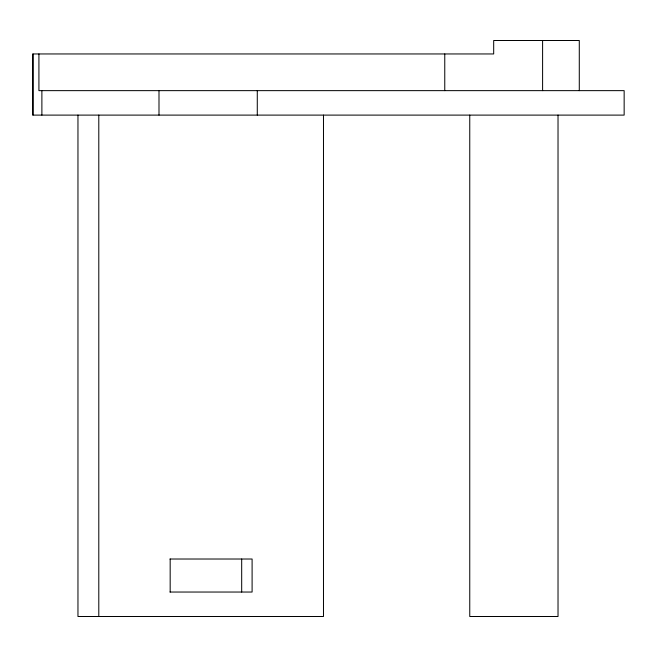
<?xml version="1.0" encoding="UTF-8"?>
<svg xmlns="http://www.w3.org/2000/svg" width="657" height="657" viewBox="0 0 657 657"><rect width="100%" height="100%" fill="white"/><g stroke="black" fill="none" stroke-linecap="round" stroke-linejoin="round"><path stroke-width="0.99" d="M169.991 559.017L252.099 559.017L252.099 592.039L169.991 592.039M579.285 90.641L579.285 40.504L493.686 40.504L493.686 53.956L32.85 53.956L32.85 115.106L624.15 115.106L624.15 90.641L38.919 90.641L38.919 53.956M558.023 115.106L558.023 616.496L469.755 616.496L469.755 115.106M542.6 40.504L542.6 90.641M444.764 53.956L444.764 90.641M323.482 115.106L323.482 616.496L77.961 616.496L77.961 115.106M257.281 90.641L257.281 115.106M241.686 559.017L241.686 592.039M170.171 559.017L170.171 592.039M158.994 90.641L158.994 115.106M98.796 115.106L98.796 616.496M41.884 90.641L41.884 115.106M32.965 53.956L32.965 115.106"/></g></svg>
